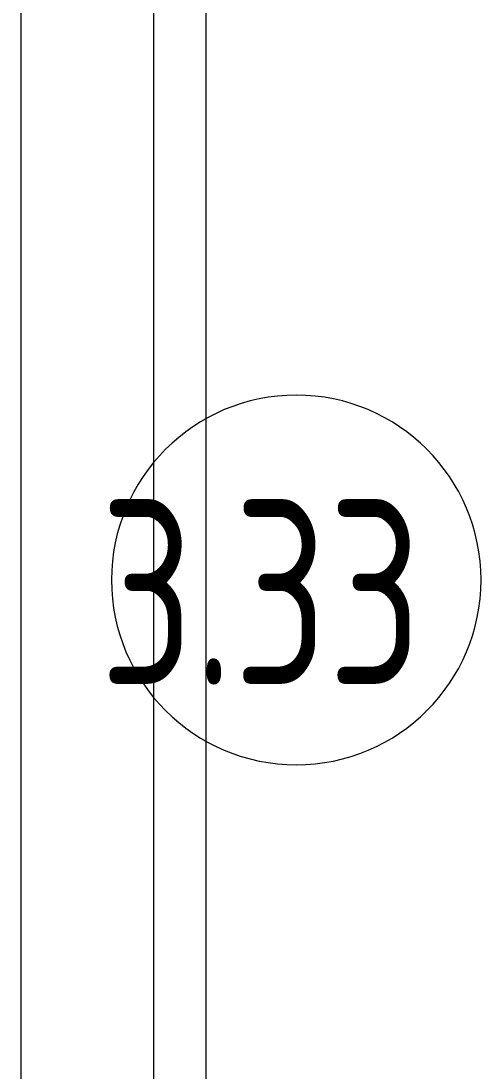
# Model space of a CAD drawing. Header units: millimetres. Extents: x -1113 to 415037, y -3642 to 354837.
# Drawn here: x 404828 to 406073, y 16234 to 19075 of the extents above; entities that cross this region are included whole.
import ezdxf

# ---------------------------------------------------------------- set-up
doc = ezdxf.new("R2010")
doc.units = ezdxf.units.MM
for name, color, linetype, lineweight in [('A-AREA-IDEN', 7, 'Continuous', 9), ('A-FLOR', 7, 'Continuous', 9), ('Оси', 7, 'Continuous', 9)]:
    doc.layers.add(name, color=color, linetype=linetype, lineweight=lineweight)
doc.styles.add('СПДС', font='ГОСТ тип А.ttf', dxfattribs={"width": 0.9})

# ---------------------------------------------------------------- blocks, each defined once
blk = doc.blocks.new('Марка_Помещения - Номер-25198446-Объем проектирования 3 этажа')
at = {"layer": 'A-AREA-IDEN'}
for start, end in [(360, 180), (180, 360)]:
    blk.add_arc((0, 0), 2.5, start, end, dxfattribs=at)

msp = doc.modelspace()

# ---------------------------------------------------------------- linework, layer by layer
at = {"layer": 'A-FLOR'}
for p, q in [((404827.9, 14101), (404827.9, 20880)), ((405327.9, 20880), (405327.9, 14101))]:
    msp.add_line(p, q, dxfattribs=at)
at = {"layer": 'Оси'}
msp.add_lwpolyline([(405187.4, -1906.3), (405187.4, 3093.7), (405187.4, 16915.1), (405187.4, 21915.1)], dxfattribs=at)

# ---------------------------------------------------------------- block references
at = {"layer": 'A-AREA-IDEN', "xscale": 199.9999999999999, "yscale": 199.9999999999999, "zscale": 199.9999999999999}
msp.add_blockref('Марка_Помещения - Номер-25198446-Объем проектирования 3 этажа', (405572.7, 17562.4), dxfattribs=at)

# ---------------------------------------------------------------- texts
at = {"layer": 'A-AREA-IDEN', "insert": (405041.2, 17779.5), "char_height": 500, "width": 1327.594, "attachment_point": 1, "style": 'СПДС'}
msp.add_mtext('3.33', dxfattribs=at)

doc.saveas('drawing.dxf')
